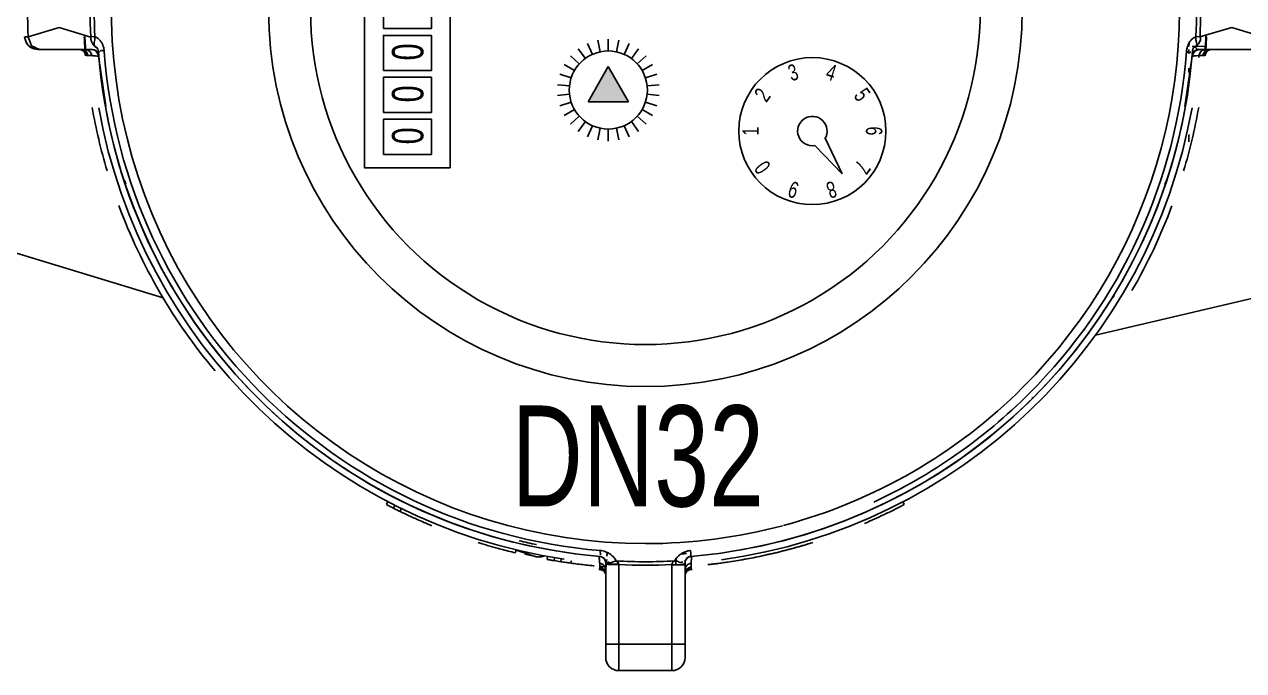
# Model space of a CAD drawing. Header units: millimetres. Extents: x 1218 to 72853, y -34712 to 16286.
# Drawn here: x 31540.5 to 31662.1, y 6672.1 to 6736.6 of the extents above; entities that cross this region are included whole.
import ezdxf

# ---------------------------------------------------------------- set-up
doc = ezdxf.new("R2010")
doc.units = ezdxf.units.MM
doc.set_wipeout_variables(frame=1)
doc.styles.get("Standard").update_dxf_attribs({"font": 'arial.ttf'})

# ---------------------------------------------------------------- blocks, each defined once
blk = doc.blocks.new('*U593')
blk.add_line((0, -0.6), (0, 0.6))
blk = doc.blocks.new('*U592')
at = {"linetype": 'ByBlock', "lineweight": -2, "transparency": 16777216}
for p, rotation in [((-5.53, -3.9), 23.99999999999999), ((-4.63, -3.6), 11.99999999999999), ((-2.76, -3.6), 348.0000000000001), ((-1.87, -3.9), 336.0000000000001), ((-7.04, -4.99), 48.00000000000002), ((-6.34, -4.37), 36.00000000000001), ((-1.05, -4.37), 324), ((-0.36, -4.99), 312), ((-7.59, -5.76), 59.99999999999999), ((0.2, -5.76), 300.0000000000001), ((-7.97, -6.61), 72), ((0.58, -6.61), 288.0000000000001), ((-8.17, -7.53), 84.00000000000003), ((-8.17, -8.47), 96), ((0.77, -7.53), 276.0000000000001), ((0.77, -8.47), 264), ((-7.97, -9.39), 108), ((0.58, -9.39), 252.0000000000001), ((-7.59, -10.25), 120), ((-7.04, -11.01), 132), ((-0.36, -11.01), 228.0000000000001), ((0.2, -10.25), 240), ((-6.34, -11.64), 144), ((-5.53, -12.11), 156), ((-4.63, -12.4), 168.0000000000001), ((-3.7, -12.5), 180), ((-2.76, -12.4), 192), ((-1.87, -12.11), 204), ((-1.05, -11.64), 216)]:
    blk.add_blockref('*U593', p, dxfattribs=dict(at, rotation=rotation))
blk.add_blockref('*U593', (-3.7, -3.51), dxfattribs=at)
blk = doc.blocks.new('DONGHO-D32 PPR')
at = {"color": 8}
blk.add_wipeout([(2.64, -65.96), (-2.64, -65.96), (-3.57, -65.57), (-3.96, -64.64), (-3.96, -56.32), (-5.26, -55.48), (-12.02, -54.34), (-14.59, -53.79), (-16.24, -53.32), (-21.4, -51.46), (-25.91, -49.57), (-27.77, -47.97), (-30.64, -46.18), (-34.21, -43.61), (-37.23, -41.06), (-39.82, -38.55), (-41.41, -36.84), (-42.95, -36.04), (-48.12, -28.76), (-81.1, -18.67), (-82.78, -18.54), (-84.17, -19.43), (-84.7, -20.98), (-84.7, -22.09), (-85.57, -22.96), (-86.34, -26.24), (-88.68, -30.3), (-107.23, -29.83), (-109.31, -26.25), (-109.31, -18.05), (-140.05, -18), (-140.03, 18.07), (-109.31, 18.07), (-109.31, 26.24), (-106.97, 30.3), (-88.69, 30.31), (-86.35, 26.25), (-81.11, 18.66), (-47.13, 29.16), (-43.54, 34.3), (-39.82, 37.57), (-34.99, 42.99), (-30.45, 46.31), (-23.33, 50.28), (-18.9, 52.1), (-15.85, 53.43), (-10.01, 54.83), (-7.35, 55.25), (-4.65, 55.87), (-3.83, 61.15), (-2.93, 61.9), (2.94, 61.9), (3.83, 61.16), (4.65, 55.87), (11.57, 54.52), (16.7, 53.17), (21.52, 51.41), (33.87, 43.87), (38.3, 40.06), (42.95, 36.04), (46.15, 31.82), (103, 18.51), (105.2, 19.33), (106.14, 21.18), (106.14, 22.09), (107.02, 22.96), (107.78, 26.24), (110.13, 30.3), (128.4, 30.31), (130.75, 26.25), (130.75, 18.04), (161.49, 18.15), (161.49, -18.07), (130.75, -18.04), (130.75, -26.24), (128.41, -30.3), (110.13, -30.31), (107.79, -26.25), (107.79, -22.35), (107.1, -23.04), (106.15, -22.09), (106.1, -20.88), (105.48, -19.59), (104.5, -18.91), (103.39, -18.74), (102.89, -18.83), (44.91, -32.48), (42.64, -35.41), (39.96, -38.41), (37.27, -41.02), (34.52, -43.36), (31.6, -45.54), (28.92, -47.28), (25.83, -49.38), (20.39, -51.54), (14.93, -53.7), (8.82, -55.03), (4.35, -55.7), (3.96, -64.46), (3.57, -65.57)], dxfattribs=at)
h = blk.add_hatch(color=256)
h.dxf.hatch_style = 1
h.paths.add_polyline_path([(-1.67, -9.17), (-3.7, -5.66), (-5.72, -9.17)])
for p, q in [((-55.35, -2.69), (-54.93, -2.67)), ((54.25, -3.31), (54.24, -3.64)), ((55.93, -3.63), (54.56, -3.64)), ((54.93, -2.67), (55.35, -2.69)), ((-56.32, -3.96), (-59.69, -3.96)), ((-56.26, -3.96), (-59.69, -3.96)), ((-53.83, -9.61), (-54.56, -4.59)), ((54.56, -4.62), (53.82, -9.66)), ((54.56, -4.62), (53.83, -9.64)), ((54.58, -4.18), (54.54, -4.24)), ((59.69, -3.96), (56.26, -3.96)), ((59.69, -3.96), (56.32, -3.96)), ((-51.85, -17.41), (-51.96, -17.07)), ((-51.95, -17.12), (-51.86, -17.41)), ((51.95, -17.09), (51.84, -17.43)), ((51.95, -17.12), (51.84, -17.44)), ((-46.63, -28.68), (-46.77, -28.46)), ((46.76, -28.48), (46.62, -28.7)), ((46.76, -28.5), (46.63, -28.71)), ((38.66, -38.68), (38.57, -38.77)), ((38.67, -38.69), (38.59, -38.76)), ((-25.83, -49.38), (-25.7, -49.06)), ((-25.14, -49.74), (-25.01, -49.44)), ((-24.47, -50.07), (-24.36, -49.81)), ((25.83, -49.38), (25.7, -49.06)), ((-12.98, -54.2), (-12.89, -53.92)), ((-12.9, -53.94), (-10.9, -54.6)), ((-12.02, -54.34), (-10.96, -54.58)), ((-10.96, -54.58), (-10.96, -54.56)), ((-9.8, -54.86), (-9.76, -54.53)), ((-9.1, -54.98), (-9.07, -54.67)), ((-4.47, -54.39), (-4.51, -53.97)), ((-8.44, -55.09), (-8.41, -54.8)), ((-7.44, -55.23), (-7.41, -54.99)), ((-3.96, -63.32), (-3.96, -55.4)), ((-3.05, -55.37), (-3.41, -55.36)), ((-2.64, -55.37), (-3.04, -55.37)), ((-2.74, -55.4), (-2.74, -55.02)), ((-2.64, -55.4), (-2.64, -63.32)), ((2.64, -63.32), (2.64, -55.4)), ((2.64, -55.4), (3.96, -55.4)), ((3.04, -55.4), (3.06, -54.8)), ((3.57, -55.35), (3.72, -55.34)), ((3.78, -55.33), (3.95, -55.3)), ((3.96, -63.32), (3.96, -55.3)), ((3.96, -55.4), (3.96, -63.32)), ((6.94, -55.3), (6.92, -55.23)), ((-3.96, -63.32), (-3.96, -64.64)), ((-2.64, -63.32), (-3.96, -63.32)), ((-2.64, -63.32), (-2.64, -65.96)), ((-2.64, -63.32), (2.64, -63.32)), ((2.64, -65.96), (2.64, -63.32)), ((2.64, -63.32), (3.96, -63.32)), ((3.96, -64.64), (3.96, -63.32)), ((-2.64, -65.96), (2.64, -65.96))]:
    blk.add_line(p, q, dxfattribs=at)
for p, q in [((-3.7, -5.66), (-5.72, -9.17)), ((-1.67, -9.17), (-3.7, -5.66)), ((-5.72, -9.17), (-1.67, -9.17)), ((17.94, -12.82), (19.65, -16.36)), ((16.91, -13.54), (19.65, -16.36)), ((-81.08, -18.67), (-48.12, -28.76)), ((44.91, -32.48), (102.92, -18.81))]:
    blk.add_line(p, q)
for points in [[(-19.47, -15.78), (-28.02, -15.78), (-28.02, 7.96), (-19.47, 7.96)], [(-26.14, -1.87), (-21.35, -1.87), (-21.35, 1.64), (-26.14, 1.64)], [(-26.14, -6.06), (-21.35, -6.06), (-21.35, -2.55), (-26.14, -2.55)], [(-26.14, -10.24), (-21.35, -10.24), (-21.35, -6.73), (-26.14, -6.73)], [(-26.14, -14.43), (-21.35, -14.43), (-21.35, -10.92), (-26.14, -10.92)]]:
    blk.add_lwpolyline(points, close=True)
at = {"color": 8, "flags": 128}
for points in [[(-61.59, -2.69), (-58.5, -1.76), (-55.35, -2.71)], [(55.34, -2.7), (58.5, -1.76), (61.59, -2.69)], [(-61.94, -2.7), (-61.9, -2.93), (-61.83, -3.14), (-61.75, -3.32), (-61.53, -3.59), (-61.33, -3.75), (-60.97, -3.9), (-60.62, -3.95)], [(-60.62, -3.95), (-61.02, -3.89), (-61.38, -3.72), (-61.66, -3.44), (-61.85, -3.09), (-61.94, -2.7)], [(-60.45, -3.95), (-61.24, -3.59), (-61.59, -2.69)], [(-55.35, -2.69), (-55.32, -2.93), (-55.26, -3.15), (-55.17, -3.36), (-55.04, -3.54), (-54.9, -3.69)], [(-54.9, -3.69), (-55.02, -3.48), (-55.01, -3.25), (-54.94, -2.98), (-54.93, -2.68)], [(54.93, -2.67), (54.94, -2.98), (55, -3.24), (55.02, -3.48), (54.9, -3.69)], [(-60.45, -3.95), (-59.37, -3.95), (-58.33, -3.95), (-57.3, -3.95), (-56.27, -3.95), (-55.21, -3.95)], [(-56.29, -3.99), (-56.02, -4.13), (-55.81, -4.56)], [(-55.89, -3.96), (-55.97, -3.96), (-56.04, -3.96), (-56.11, -3.96), (-56.19, -3.96), (-56.26, -3.96)], [(-56.05, -4.01), (-56.11, -3.99), (-56.25, -3.97)], [(-55.88, -3.97), (-55.84, -3.97), (-55.75, -3.97), (-55.61, -3.97), (-55.43, -3.97), (-55.21, -3.97)], [(-55.25, -4.56), (-55.29, -4.36), (-55.39, -4.2), (-55.52, -4.08), (-55.69, -4), (-55.88, -3.97)], [(-55.81, -4.56), (-55.76, -4.56), (-55.72, -4.56), (-55.68, -4.56), (-55.63, -4.56)], [(-55.63, -4.56), (-55.55, -4.56), (-55.47, -4.56), (-55.4, -4.56), (-55.32, -4.56), (-55.24, -4.56)], [(-54.56, -4.56), (-54.6, -4.37), (-54.7, -4.2), (-54.84, -4.07), (-55.01, -3.99), (-55.2, -3.97)], [(-4.56, -54.55), (-6.74, -54.33), (-8.91, -54.01), (-11.06, -53.61), (-13.19, -53.13), (-15.31, -52.56), (-17.4, -51.91), (-19.46, -51.17), (-21.49, -50.35), (-23.49, -49.45), (-25.44, -48.47), (-27.36, -47.41), (-29.24, -46.28), (-31.06, -45.08), (-32.84, -43.8), (-34.57, -42.45), (-36.24, -41.03), (-37.85, -39.55), (-39.4, -38.01), (-40.89, -36.4), (-42.31, -34.74), (-43.67, -33.02), (-44.95, -31.24), (-46.17, -29.42), (-47.31, -27.55), (-48.37, -25.64), (-49.36, -23.68), (-50.26, -21.69), (-51.09, -19.66), (-51.84, -17.6), (-52.5, -15.52), (-53.08, -13.4), (-53.57, -11.27), (-53.98, -9.12), (-54.3, -6.95), (-54.53, -4.78), (-54.58, -4.18)], [(54.58, -4.18), (54.37, -6.35), (54.08, -8.52), (53.69, -10.68), (53.22, -12.82), (52.67, -14.94), (52.03, -17.03), (51.3, -19.1), (50.5, -21.13), (49.61, -23.14), (48.65, -25.1), (47.61, -27.03), (46.49, -28.91), (45.29, -30.75), (44.03, -32.53), (42.69, -34.27), (41.29, -35.95), (39.82, -37.57), (38.28, -39.13), (36.69, -40.63), (35.03, -42.07), (33.32, -43.43), (31.56, -44.73), (29.75, -45.96), (27.88, -47.11), (25.98, -48.19), (24.03, -49.19), (22.04, -50.11), (20.02, -50.95), (17.97, -51.71), (15.89, -52.39), (13.78, -52.98), (11.65, -53.49), (9.5, -53.91), (7.34, -54.25), (5.16, -54.5), (4.56, -54.55)], [(54.41, -4.19), (54.21, -4.32), (54, -4.13)], [(54.57, -4.51), (54.81, -4.11), (55.21, -3.96)], [(55.21, -3.96), (56.2, -3.96), (57.21, -3.96), (58.25, -3.96), (59.33, -3.96), (60.45, -3.96)], [(55.24, -4.56), (55.32, -4.56), (55.4, -4.56), (55.47, -4.56), (55.55, -4.56), (55.63, -4.56)], [(55.25, -4.51), (55.28, -4.4), (55.41, -4.17)], [(55.63, -4.56), (55.66, -4.56), (55.68, -4.56), (55.71, -4.56), (55.73, -4.56), (55.76, -4.56), (55.78, -4.56), (55.81, -4.56)], [(55.81, -4.56), (56.02, -4.13), (56.3, -3.98)], [(56.26, -3.96), (56.19, -3.96), (56.11, -3.96), (56.04, -3.96), (55.97, -3.96), (55.89, -3.96)], [(4.51, -53.97), (4.53, -54.17), (4.54, -54.33), (4.55, -54.45), (4.56, -54.52)], [(-4.56, -55.24), (-4.56, -55.32), (-4.56, -55.4), (-4.56, -55.47), (-4.56, -55.55), (-4.56, -55.63)], [(-4.56, -55.63), (-4.56, -55.66), (-4.56, -55.68), (-4.56, -55.71), (-4.56, -55.73), (-4.56, -55.76), (-4.56, -55.78), (-4.56, -55.81)], [(-3.98, -56.31), (-4.13, -56.02), (-4.56, -55.81)], [(-4.51, -55.25), (-4.4, -55.28), (-4.17, -55.41)], [(-3.95, -55.21), (-3.95, -55.14), (-3.96, -55.07), (-3.98, -55.01), (-4, -54.96), (-4.02, -54.9)], [(-2.65, -55.33), (-3.57, -55.3), (-3.95, -55.21)], [(-3.42, -55.36), (-3.7, -55.35), (-3.88, -55.34), (-3.95, -55.3)], [(2.65, -55.33), (2.66, -55.27), (2.7, -55.2), (2.75, -55.14), (2.82, -55.07), (2.91, -55.02)], [(4.02, -54.9), (4, -54.96), (3.98, -55.02), (3.96, -55.08), (3.96, -55.14), (3.95, -55.21)], [(3.99, -56.29), (4.13, -56.02), (4.56, -55.81)], [(4.56, -55.64), (4.41, -55.67), (4.28, -55.73), (4.16, -55.82), (4.07, -55.93), (4.01, -56.05)], [(4.56, -55.63), (4.56, -55.55), (4.56, -55.47), (4.56, -55.4), (4.56, -55.32), (4.56, -55.24)], [(4.56, -55.81), (4.56, -55.76), (4.56, -55.72), (4.56, -55.68), (4.56, -55.63)], [(-3.96, -56.25), (-3.99, -56.11), (-4.01, -56.05)], [(-3.96, -64.64), (-3.96, -64.64), (-3.96, -64.63), (-3.96, -64.63), (-3.96, -64.62), (-3.96, -64.61), (-3.96, -64.6), (-3.96, -64.59), (-3.96, -64.57), (-3.96, -64.55), (-3.96, -64.53), (-3.96, -64.51), (-3.96, -64.49), (-3.96, -64.46), (-3.96, -64.44), (-3.96, -64.41), (-3.96, -64.38), (-3.96, -64.34), (-3.96, -64.31), (-3.96, -64.27), (-3.96, -64.24), (-3.96, -64.2), (-3.96, -64.16), (-3.96, -64.12), (-3.96, -64.07), (-3.96, -64.03), (-3.96, -63.99), (-3.96, -63.94), (-3.96, -63.89), (-3.96, -63.84), (-3.96, -63.8), (-3.96, -63.75), (-3.96, -63.7), (-3.96, -63.64), (-3.96, -63.59), (-3.96, -63.54), (-3.96, -63.49), (-3.96, -63.44), (-3.96, -63.38), (-3.96, -63.33), (-3.96, -63.32)], [(3.96, -63.32), (3.96, -63.37), (3.96, -63.42), (3.96, -63.48), (3.96, -63.53), (3.96, -63.58), (3.96, -63.63), (3.96, -63.68), (3.96, -63.73), (3.96, -63.78), (3.96, -63.83), (3.96, -63.88), (3.96, -63.93), (3.96, -63.97), (3.96, -64.02), (3.96, -64.06), (3.96, -64.11), (3.96, -64.15), (3.96, -64.19), (3.96, -64.23), (3.96, -64.26), (3.96, -64.3), (3.96, -64.33), (3.96, -64.37), (3.96, -64.4), (3.96, -64.43), (3.96, -64.46), (3.96, -64.48), (3.96, -64.5), (3.96, -64.53), (3.96, -64.55), (3.96, -64.57), (3.96, -64.58), (3.96, -64.6), (3.96, -64.61), (3.96, -64.62), (3.96, -64.63), (3.96, -64.63), (3.96, -64.63), (3.96, -64.64)]]:
    blk.add_lwpolyline(points, dxfattribs=at)
for centre, radius in [((0, 0), 37.6), ((-3.7, -8), 3.9), ((16.66, -12.1), 7.34)]:
    blk.add_circle(centre, radius)
for centre, radius, start, end in [((0, 0), 53.28, 315.001, 135.001), ((0, 0), 53.28, 135.001, 270.001), ((0, 0), 33.41, 180.0011, 0.0011), ((16.66, -12.1), 1.47, 328.3825, 279.5798), ((0, 0), 53.28, 285.001, 315.001), ((0, 0), 53.28, 270.001, 284.8681)]:
    blk.add_arc(centre, radius, start, end)
at = {"color": 8}
for centre, radius, start, end in [((0, 0), 61.65, 177.502, 182.5), ((0, 0), 55.41, 177.2145, 182.7875), ((0, 0), 55, 177.2145, 182.7875), ((0, 0), 55, 357.2145, 2.7875), ((0, 0), 55.41, 357.2145, 2.7875), ((0, 0), 56.06, 182.7523, 184.6809), ((0, 0), 55.99, 182.5961, 184.6754), ((0, 0), 55.99, 355.3265, 357.4059), ((0, 0), 56.06, 355.3046, 357.2341), ((0, 0), 54.74, 184.3762, 265.2208), ((0, 0), 54.16, 184.3762, 265.2208), ((0, 0), 54.16, 315.001, 355.6258), ((0, 0), 55.42, 355.0808, 355.279), ((0, 0), 54.74, 280.0556, 350.1033), ((0, 0), 56.06, 190.001, 196.65), ((0, 0), 55.42, 190.1776, 261.6), ((0, 0), 55.42, 277.878, 349.8244), ((0, 0), 56.06, 343.3517, 350.001), ((0, 0), 56.06, 200.3939, 220.001), ((0, 0), 56.06, 330.001, 339.5877), ((0, 0), 54.16, 294.8911, 315.001), ((0, 0), 55.73, 245.0994, 246.6415), ((0, 0), 55.73, 293.1093, 295.2522), ((0, 0), 55.73, 252.565, 252.8826), ((0, 0), 55.73, 254.9978, 256.5298), ((0, 0), 55.73, 281.8149, 284.0274), ((0, 0), 55.73, 262.3262, 263.7339), ((0, 0), 56.06, 265.2402, 265.6815), ((0, 0), 55.99, 265.3265, 265.7637), ((0, 0), 55.09, 266.9776, 273.0244), ((0, 0), 55.43, 267.2698, 272.7322), ((0, 0), 55.99, 274.0543, 274.6754), ((0, 0), 56.06, 274.1287, 274.76), ((-2.64, -64.64), 1.32, 180.001, 270.001), ((2.64, -64.64), 1.32, 270.001, 0.001)]:
    blk.add_arc(centre, radius, start, end, dxfattribs=at)
at = {"color": 8, "extrusion": (0, 0, -1)}
for centre, major_axis, ratio, start_param, end_param in [((-56.29, -4.62), (0, -0.66), 0.999402, 3.493573, 4.630615), ((0, 0), (54.22, 12.9), 1, 1.513559, 1.679533), ((0, 0), (54.39, 12.15), 1, 1.491324, 1.519387), ((0, 0), (54.39, 12.15), 1, 1.556897, 1.570804), ((-0.31, 74.99), (0.31, -130.71), 0.645673, 0.100139, 0.108036)]:
    blk.add_ellipse(centre, major_axis=major_axis, ratio=ratio, start_param=start_param, end_param=end_param, dxfattribs=at)
at = {"color": 8}
for points in [[(-61.59, -2.69), (-61.68, -2.69), (-61.83, -2.69), (-61.91, -2.7), (-61.93, -2.7)], [(-56.06, -4), (-56.06, -4), (-56.09, -3.99), (-56.17, -3.97), (-56.27, -3.96), (-56.32, -3.96)], [(-54.58, -4.18), (-54.58, -4.2), (-54.57, -4.24), (-54.51, -4.25), (-54.43, -4.15), (-54.33, -4.05), (-54.18, -4.06), (-54.06, -4.1), (-54, -4.13)], [(-54.58, -4.18), (-54.54, -4.7), (-54.49, -5.29), (-54.52, -4.96), (-54.55, -4.56)], [(54.24, -3.95), (54.24, -4.07), (54.24, -4.2), (54.24, -4.33)], [(54.89, -3.7), (54.91, -3.73), (54.94, -3.79), (54.99, -3.86), (55.05, -3.92), (55.12, -3.96), (55.17, -3.96), (55.2, -3.96)], [(56.06, -4), (56.06, -4), (56.1, -3.99), (56.2, -3.97), (56.26, -3.96)], [(54.24, -5.81), (54.24, -5.96), (54.24, -6.11), (54.24, -6.25)], [(54.25, -12.43), (54.24, -12.68), (54.23, -12.93), (54.22, -13.18)], [(-25.83, -49.38), (-25.72, -49.45), (-25.49, -49.56), (-25.26, -49.68), (-25.14, -49.74)], [(-25.14, -49.74), (-25.03, -49.8), (-24.81, -49.91), (-24.58, -50.02), (-24.47, -50.07)], [(25.83, -49.38), (25.49, -49.56), (24.81, -49.91), (24.12, -50.24), (23.78, -50.41)], [(-24.47, -50.07), (-24.31, -50.15), (-23.97, -50.32), (-23.63, -50.47), (-23.47, -50.55)], [(-16.4, -53.26), (-16.24, -53.32), (-15.9, -53.42), (-15.57, -53.51), (-15.4, -53.56)], [(-12.58, -53), (-12.02, -53.14), (-11.45, -53.26), (-10.88, -53.38)], [(-15.4, -53.56), (-15.24, -53.61), (-14.92, -53.7), (-14.59, -53.79), (-14.43, -53.83)], [(-3.84, -54.53), (-3.83, -54.41), (-3.82, -54.29), (-3.81, -54.16)], [(3.65, -54.31), (3.8, -54.3), (3.96, -54.28), (4.11, -54.27)], [(9.68, -54.89), (9.97, -54.83), (10.55, -54.73), (11.12, -54.61), (11.41, -54.55)], [(13.51, -54.07), (13.8, -54), (14.38, -53.85), (14.95, -53.69), (15.24, -53.61)], [(-9.8, -54.86), (-9.68, -54.89), (-9.45, -54.93), (-9.22, -54.97), (-9.1, -54.98)], [(-8.44, -55.09), (-8.27, -55.12), (-7.94, -55.16), (-7.61, -55.21), (-7.44, -55.23)], [(-4.5, -55.55), (-4.31, -55.57), (-4.11, -55.58), (-3.91, -55.59)], [(-3.96, -55.44), (-3.96, -55.37), (-3.96, -55.29), (-3.96, -55.21)], [(-3.91, -55.59), (-3.9, -55.35), (-3.88, -55.11), (-3.86, -54.87)], [(-2.64, -55.37), (-2.65, -55.29), (-2.71, -55.17), (-2.83, -55.06), (-2.9, -55.02)], [(3.96, -55.21), (3.96, -55.22), (3.96, -55.24), (3.96, -55.25)], [(6.22, -55.38), (6.34, -55.37), (6.57, -55.34), (6.8, -55.32), (6.92, -55.3)], [(6.92, -55.3), (7.09, -55.28), (7.44, -55.23), (7.79, -55.19), (7.96, -55.16)], [(7.96, -55.16), (8.25, -55.12), (8.82, -55.03), (9.4, -54.94), (9.68, -54.89)], [(3.96, -56.26), (3.97, -56.2), (3.99, -56.1), (4, -56.06), (4, -56.06)], [(4, -56.06), (4, -56.06), (3.99, -56.09), (3.98, -56.14), (3.97, -56.18)]]:
    blk.add_open_spline(points, degree=3, dxfattribs=at)
for points, knots in [([(-54, -4.13), (-54.01, -3.97), (-54.06, -3.72), (-54.18, -3.41), (-54.32, -3.15), (-54.56, -2.88), (-54.78, -2.74), (-54.93, -2.67)], [0, 0, 0, 0, 0.2, 0.35, 0.5, 0.7, 1, 1, 1, 1]), ([(54.93, -2.67), (54.83, -2.72), (54.64, -2.83), (54.42, -3.02), (54.26, -3.25), (54.14, -3.5), (54.04, -3.79), (54.01, -4.01), (54, -4.13)], [0, 0, 0, 0, 0.2, 0.4, 0.55, 0.7, 0.85, 1, 1, 1, 1]), ([(54.9, -3.69), (54.97, -3.63), (55.09, -3.51), (55.25, -3.31), (55.36, -3.1), (55.4, -2.89), (55.38, -2.75), (55.35, -2.69)], [-1, -1, -1, -1, -0.75, -0.5625, -0.375, -0.1875, 0, 0, 0, 0]), ([(-60.62, -3.96), (-60.62, -3.96), (-60.6, -3.96), (-60.52, -3.96), (-60.45, -3.96)], [0.0003102, 0.0003102, 0.0003102, 0.0003102, 0.4, 1, 1, 1, 1]), ([(-55.24, -4.56), (-55.23, -4.56), (-55.14, -4.57), (-54.88, -4.59), (-54.67, -4.61), (-54.57, -4.62)], [0, 0, 0, 0, 0.4, 0.7, 1, 1, 1, 1]), ([(-55.21, -3.97), (-55.14, -3.97), (-55.02, -3.99), (-54.83, -4.08), (-54.68, -4.29), (-54.6, -4.51), (-54.57, -4.61)], [0, 0, 0, 0, 0.2, 0.4, 0.7, 1, 1, 1, 1]), ([(-54.56, -4.53), (-54.57, -4.44), (-54.63, -4.28), (-54.77, -4.11), (-54.95, -4), (-55.1, -3.96), (-55.19, -3.96)], [0, 0, 0, 0, 0.25, 0.5, 0.708333, 1, 1, 1, 1]), ([(-54.89, -3.7), (-54.85, -3.7), (-54.75, -3.72), (-54.63, -3.88), (-54.59, -4.08), (-54.59, -4.17)], [0, 0, 0, 0, 0.3, 0.7, 1, 1, 1, 1]), ([(54.55, -4.56), (54.56, -4.53), (54.57, -4.42), (54.63, -4.29), (54.71, -4.18), (54.81, -4.08), (54.98, -3.99), (55.13, -3.96), (55.21, -3.96)], [0, 0, 0, 0, 0.1, 0.325, 0.40625, 0.55, 0.7625, 1, 1, 1, 1]), ([(54.58, -4.18), (54.58, -4.27), (54.57, -4.41), (54.56, -4.53), (54.55, -4.56), (54.55, -4.56)], [0, 0, 0, 0, 0.4, 0.7, 1, 1, 1, 1]), ([(54.57, -4.62), (54.71, -4.6), (55.05, -4.58), (55.23, -4.56), (55.24, -4.56)], [0, 0, 0, 0, 0.4, 1, 1, 1, 1]), ([(54.59, -4.17), (54.59, -4.09), (54.62, -3.92), (54.73, -3.73), (54.83, -3.7), (54.89, -3.7)], [0, 0, 0, 0, 0.25, 0.6, 1, 1, 1, 1]), ([(55.89, -3.96), (55.89, -3.96), (55.81, -3.96), (55.55, -3.96), (55.33, -3.96), (55.21, -3.96)], [0, 0, 0, 0, 0.4, 0.7, 1, 1, 1, 1]), ([(55.25, -4.55), (55.25, -4.54), (55.26, -4.39), (55.44, -4.12), (55.63, -4), (55.8, -3.97), (55.89, -3.96)], [0, 0, 0, 0, 0.375, 0.5625, 0.75, 1, 1, 1, 1]), ([(55.63, -4.56), (55.64, -4.46), (55.7, -4.29), (55.89, -4.06), (56.02, -4.01), (56.06, -4)], [0, 0, 0, 0, 0.25, 0.5, 1, 1, 1, 1]), ([(56.32, -3.96), (56.24, -3.96), (56.11, -3.98), (56.07, -3.99), (56.06, -4)], [0.0000075, 0.0000075, 0.0000075, 0.0000075, 0.5, 1, 1, 1, 1]), ([(-22.1, -51.16), (-21.93, -51.24), (-21.67, -51.35), (-21.4, -51.46), (-21.3, -51.5)], [0, 0, 0, 0, 0.5, 0.7911219, 0.7911219, 0.7911219, 0.7911219]), ([(15.24, -53.61), (15.58, -53.51), (16.07, -53.37), (16.56, -53.22), (16.71, -53.17)], [0, 0, 0, 0, 0.5, 0.7301063, 0.7301063, 0.7301063, 0.7301063]), ([(-10.06, -54.49), (-10.08, -54.5), (-10.15, -54.53), (-10.29, -54.58), (-10.47, -54.61), (-10.66, -54.62), (-10.82, -54.61), (-10.92, -54.59), (-10.96, -54.58)], [0.4605602, 0.4605602, 0.4605602, 0.4605602, 0.5, 0.5875, 0.7, 0.8, 0.9, 1, 1, 1, 1]), ([(-4.62, -54.57), (-4.6, -54.71), (-4.58, -55.05), (-4.56, -55.23), (-4.56, -55.24)], [0, 0, 0, 0, 0.4, 1, 1, 1, 1]), ([(-3.96, -55.21), (-3.96, -55.13), (-3.99, -54.97), (-4.1, -54.78), (-4.28, -54.63), (-4.45, -54.56), (-4.56, -54.55)], [0, 0, 0, 0, 0.25, 0.5, 0.708333, 1, 1, 1, 1]), ([(-4.56, -54.55), (-4.49, -54.56), (-4.32, -54.6), (-4.14, -54.74), (-4.06, -54.86), (-4.03, -54.9)], [0, 0, 0, 0, 0.4, 0.8, 1, 1, 1, 1]), ([(-2.9, -55.02), (-2.98, -54.89), (-3.1, -54.71), (-3.3, -54.5), (-3.46, -54.37), (-3.68, -54.22), (-4.04, -54.04), (-4.34, -53.98), (-4.51, -53.97)], [0, 0, 0, 0, 0.2, 0.3, 0.4, 0.5, 0.7, 1, 1, 1, 1]), ([(4.51, -53.97), (4.39, -53.98), (4.16, -54.02), (3.83, -54.14), (3.54, -54.31), (3.29, -54.5), (3.08, -54.74), (2.96, -54.92), (2.91, -55.02)], [0, 0, 0, 0, 0.2, 0.4, 0.55, 0.7, 0.85, 1, 1, 1, 1]), ([(4.53, -54.56), (4.44, -54.57), (4.28, -54.63), (4.11, -54.77), (4, -54.95), (3.96, -55.1), (3.96, -55.19)], [0, 0, 0, 0, 0.25, 0.5, 0.708333, 1, 1, 1, 1]), ([(4.58, -54.56), (4.49, -54.56), (4.32, -54.6), (4.12, -54.74), (3.99, -54.98), (3.96, -55.14), (3.96, -55.19)], [0, 0, 0, 0, 0.3, 0.55, 0.775, 1, 1, 1, 1]), ([(4.03, -54.9), (4.06, -54.86), (4.11, -54.78), (4.28, -54.62), (4.45, -54.56), (4.56, -54.55)], [0, 0, 0, 0, 0.2, 0.4, 1, 1, 1, 1]), ([(4.56, -55.24), (4.56, -55.23), (4.57, -55.14), (4.59, -54.88), (4.61, -54.67), (4.62, -54.57)], [0, 0, 0, 0, 0.4, 0.7, 1, 1, 1, 1]), ([(-6.08, -55.4), (-5.92, -55.42), (-5.59, -55.45), (-5.26, -55.48), (-5.1, -55.5)], [0, 0, 0, 0, 0.5, 0.9857332, 0.9857332, 0.9857332, 0.9857332]), ([(-4.56, -55.63), (-4.46, -55.64), (-4.29, -55.7), (-4.06, -55.89), (-4.01, -56.02), (-4, -56.06)], [0, 0, 0, 0, 0.25, 0.5, 1, 1, 1, 1]), ([(-3.97, -55.88), (-3.97, -55.81), (-4, -55.64), (-4.11, -55.44), (-4.39, -55.26), (-4.54, -55.25), (-4.55, -55.25)], [0, 0, 0, 0, 0.21875, 0.4375, 0.625, 1, 1, 1, 1]), ([(-4.02, -54.9), (-4, -54.94), (-3.97, -54.98), (-3.92, -55.01), (-3.91, -55.02)], [0, 0, 0, 0, 0.15, 0.2, 0.2, 0.2, 0.2]), ([(-3.73, -55.11), (-3.71, -55.12), (-3.63, -55.15), (-3.47, -55.21), (-3.31, -55.14), (-3.14, -55.07), (-2.99, -55.03), (-2.91, -55.02)], [0.4, 0.4, 0.4, 0.4, 0.45, 0.6, 0.725, 0.85, 1, 1, 1, 1]), ([(2.91, -55.02), (2.99, -55.01), (3.14, -55.02), (3.31, -55.07), (3.44, -55.22), (3.61, -55.16), (3.7, -55.12), (3.73, -55.11)], [0, 0, 0, 0, 0.125, 0.25, 0.375, 0.525, 0.6, 0.6, 0.6, 0.6]), ([(3.91, -55.02), (3.92, -55.02), (3.97, -54.98), (4, -54.94), (4.02, -54.9)], [0.8, 0.8, 0.8, 0.8, 0.825, 1, 1, 1, 1]), ([(3.97, -55.89), (3.97, -55.79), (4.02, -55.59), (4.2, -55.35), (4.42, -55.26), (4.56, -55.25)], [0, 0, 0, 0, 0.3, 0.6, 1, 1, 1, 1]), ([(-3.96, -56.32), (-3.96, -56.24), (-3.98, -56.11), (-3.99, -56.07), (-4, -56.06)], [0.0000075, 0.0000075, 0.0000075, 0.0000075, 0.5, 1, 1, 1, 1])]:
    blk.add_open_spline(points, degree=3, knots=knots, dxfattribs=at)
at = {"rotation": 0.0009900734101426787}
blk.add_blockref('*U592', (0, 0), dxfattribs=at)
at = {"width": 0.7}
for s, height, rotation, p in [('0', 3.14, 90.001, (-22.15, -5.05)), ('3', 1.63, 18.001, (14.57, -7.15)), ('4', 1.63, 342.001, (17.88, -6.87)), ('0', 3.14, 90.001, (-22.15, -9.24)), ('2', 1.63, 54.001, (12.07, -9.32)), ('5', 1.63, 306.001, (20.72, -8.58)), ('0', 3.14, 90.001, (-22.15, -13.43)), ('1', 1.63, 90.001, (11.31, -12.55)), ('6', 1.63, 270.001, (22.01, -11.64)), ('0', 1.63, 126.001, (12.6, -15.61)), ('7', 1.63, 234.001, (21.26, -14.87)), ('9', 1.63, 162.001, (15.44, -17.32)), ('8', 1.63, 198.001, (18.75, -17.04))]:
    blk.add_text(s, height=height, rotation=rotation, dxfattribs=at).set_placement(p)
at = {"color": 8, "width": 0.7}
blk.add_text('DN32', height=10.081, rotation=0.001, dxfattribs=at).set_placement((-13.36, -49.57))
at = {"flags": 1}
for p in [(107.79, 0), (-86.34, -1.76)]:
    blk.add_attdef('AMC', p, '', height=0.5, dxfattribs=at)

msp = doc.modelspace()

# ---------------------------------------------------------------- block references
msp.add_blockref('DONGHO-D32 PPR', (31602.43, 6738.02))

doc.saveas('drawing.dxf')
